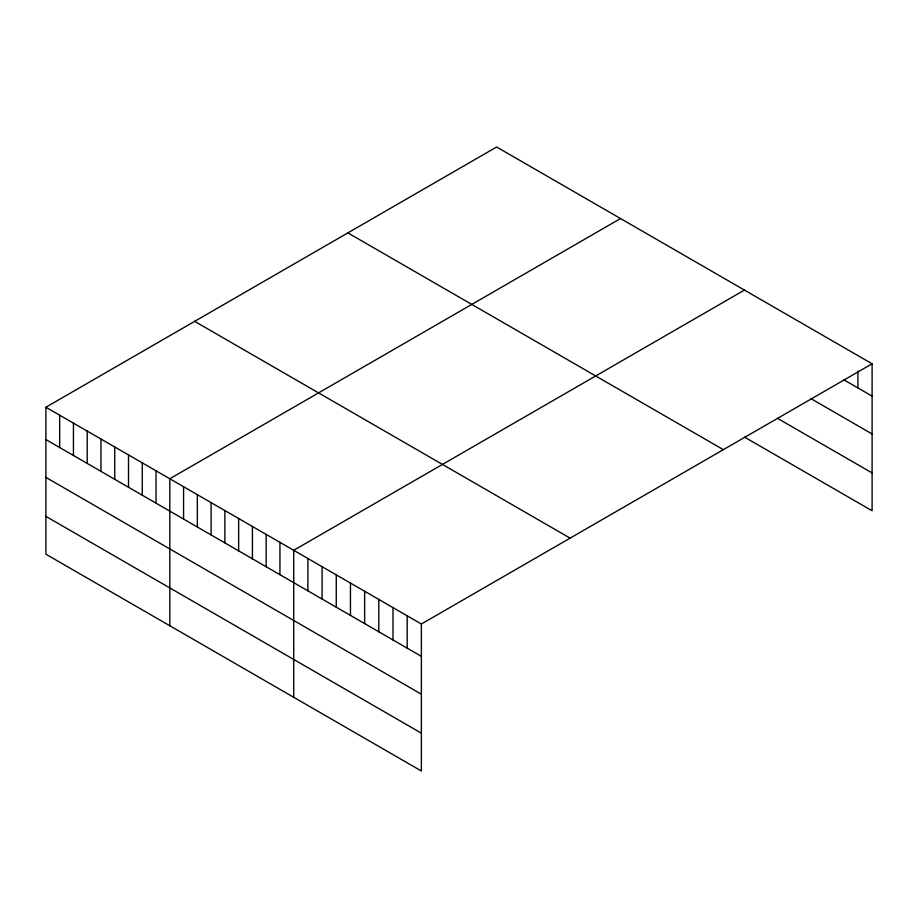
<?xml version="1.0" encoding="UTF-8"?>
<svg xmlns="http://www.w3.org/2000/svg" width="918" height="918" viewBox="0 0 918 918"><rect width="100%" height="100%" fill="white"/><g stroke="black" fill="none" stroke-linecap="round" stroke-linejoin="round"><path stroke-width="1.38" d="M872.1 363.792L421.373 624.01L421.373 770.994L45.9 554.208L45.9 407.236L496.627 147.006L872.1 363.792L872.1 510.764L744.441 437.06M620.534 218.541L169.807 478.771L169.807 625.755M744.441 290.088L293.714 550.307L293.714 697.29M843.734 379.742L872.1 396.128M810.628 398.469L872.1 433.962M777.535 418.344L872.1 472.942M347.888 232.885L723.361 449.659M194.639 321.357L570.112 538.132M45.9 407.236L421.373 624.01M45.9 439.573L421.373 656.347M45.9 477.406L421.373 694.18M45.9 516.375L421.373 733.161M857.917 371.067L857.917 387.935M407.19 615.817L407.19 648.165M393.007 607.636L393.007 639.972M378.824 599.443L378.824 631.779M364.641 591.249L364.641 623.586M350.458 583.068L350.458 615.404M336.263 574.875L336.263 607.211M322.08 566.681L322.08 599.018M307.897 558.5L307.897 590.836M279.944 542.354L279.944 574.691M266.174 534.414L266.174 566.75M252.416 526.462L252.416 558.798M238.646 518.509L238.646 550.846M224.876 510.557L224.876 542.905M211.106 502.616L211.106 534.953M197.347 494.664L197.347 527.001M183.577 486.712L183.577 519.06M156.037 470.819L156.037 503.156M142.267 462.867L142.267 495.215M128.509 454.926L128.509 487.263M114.739 446.974L114.739 479.311M100.969 439.022L100.969 471.37M87.199 431.081L87.199 463.418M73.44 423.129L73.44 455.466M59.67 415.177L59.67 447.514"/></g></svg>
